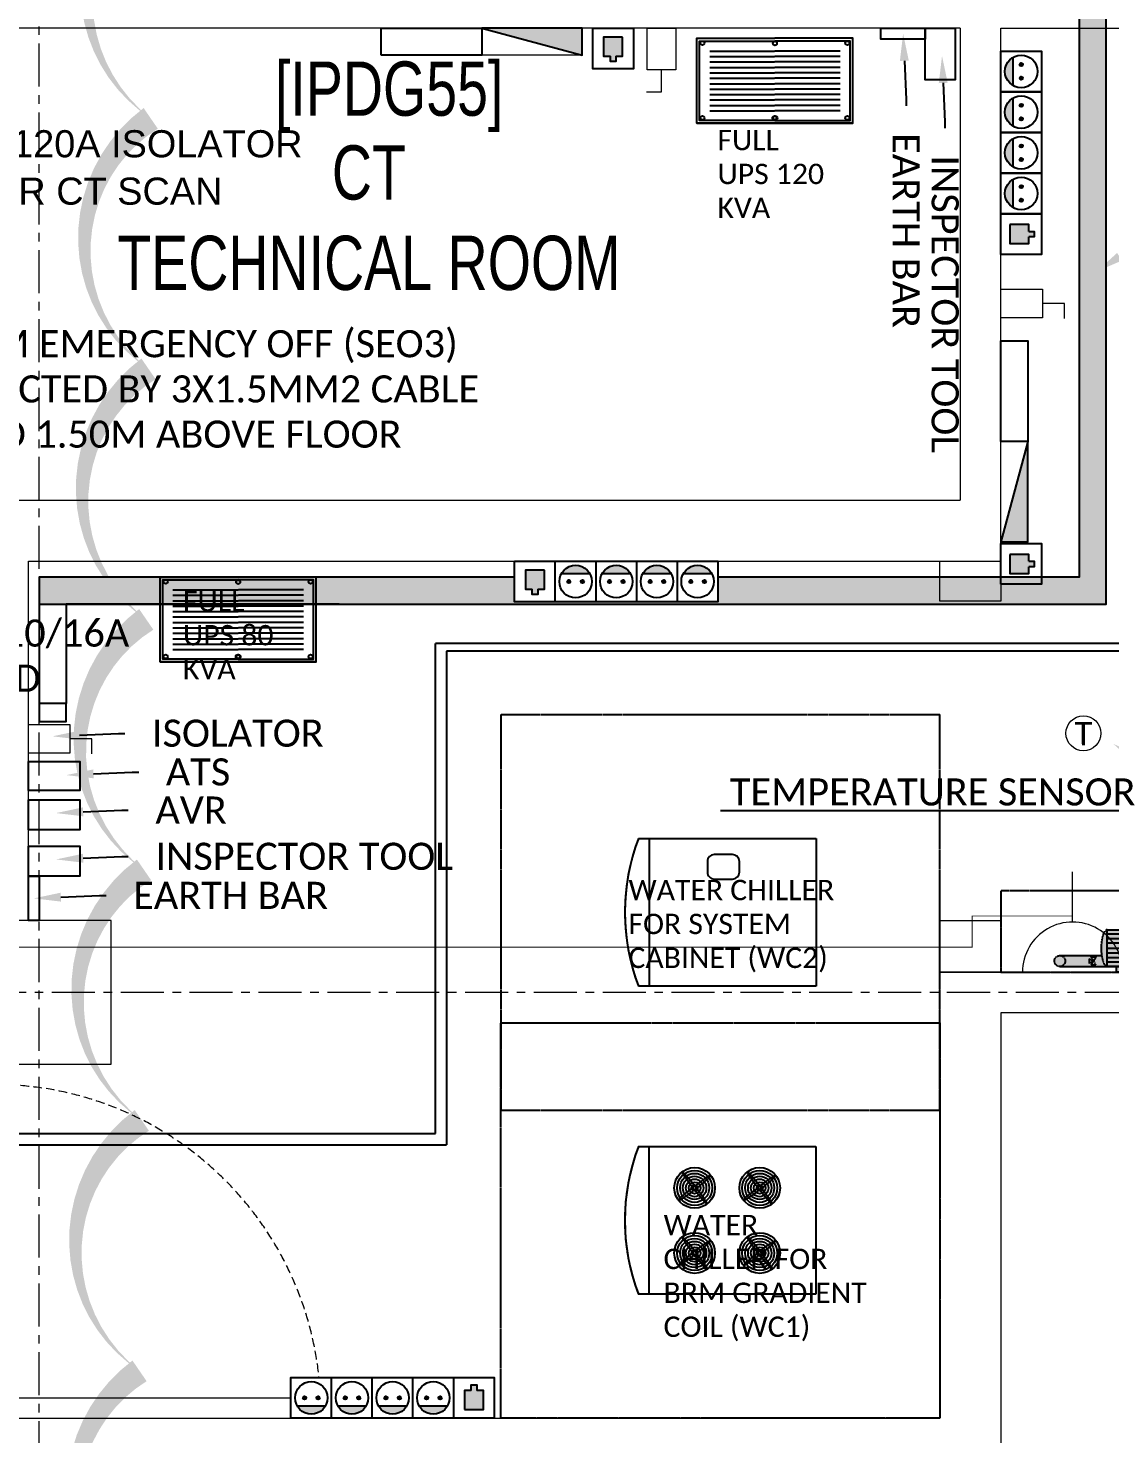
# Model space of a CAD drawing. Header units: millimetres. Extents: x 26027 to 581921, y 7230 to 233891.
# Drawn here: x 458610 to 462601, y 140717 to 145901 of the extents above; entities that cross this region are included whole.
import ezdxf
from ezdxf import colors
from ezdxf.entities.mleader import LeaderData, LeaderLine
from ezdxf.math import Vec2, Vec3

# ---------------------------------------------------------------- set-up
doc = ezdxf.new("R2010")
doc.units = ezdxf.units.MM
doc.header["$LTSCALE"] = 5
doc.set_wipeout_variables(frame=1)
for name, pattern in [('CACHE', [0.375, 0.25, -0.125]), ('CENTER', [50.8, 31.75, -6.35, 6.35, -6.35]), ('FANTOME', [2.5, 1.25, -0.25, 0.25, -0.25, 0.25, -0.25]), ('HIDDEN', [9.525, 6.35, -3.175])]:
    doc.linetypes.add(name, pattern=pattern)
for name, color, linetype, lineweight in [('72_EGR_BASE_TEXT', 7, 'Continuous', 5), ('Aluminum', 7, 'Continuous', 5), ('Structure', 20, 'Continuous', 5), ('Walls', 32, 'Continuous', 5)]:
    doc.layers.add(name, color=color, linetype=linetype, lineweight=lineweight)
for name, color, linetype in [('axes', 9, 'Continuous'), ('GE-CLEARANCE', 83, 'FANTOME'), ('GE-ELEC_EQUIPMENT', 232, 'Continuous'), ('GE-EQUIPMENT', 140, 'Continuous'), ('GE-EQUIPMENT_INSERTION', 140, 'Continuous'), ('GE-EQUIPMENT_LIGHT', 141, 'Continuous'), ('GE-EQUIPMENT_OUTLINE', 131, 'CACHE'), ('GE-SPECIFICATIONS', 7, 'Continuous'), ('GE-STRUCTURAL_ELEMENTS_CEILING', 204, 'CACHE')]:
    doc.layers.add(name, color=color, linetype=linetype)
for name, color, linetype, lineweight, true_color in [('E-POWR', 7, 'Continuous', 9, 0x4e7e3e), ('E-POWR-IDEN _1-100_', 7, 'Continuous', 9, 0x4e7e3e), ('EXF', 7, 'Continuous', 0, 0x4e7e3e), ('REV 01', 7, 'Continuous', 0, 0xe41b4d)]:
    doc.layers.add(name, color=color, linetype=linetype, lineweight=lineweight, true_color=true_color)
doc.styles.add('Arial', font='arial.ttf', dxfattribs={"height": 245.883234})
doc.styles.add('GE-TEXT', font='calibri.ttf')
doc.styles.get("Standard").update_dxf_attribs({"font": 'calibri.ttf'})
doc.styles.add('X3G_ENTITY_2587EA', font='swisscl.ttf', dxfattribs={"height": 200})
pattern_1 = [(0, (368880, 104830), (63.5, 63.5), [31.75, -95.25]), (90, (368895.875, 104814.125), (-63.5, 63.5), [31.75, -95.25])]

# ---------------------------------------------------------------- blocks, each defined once
blk = doc.blocks.new('GE-EUR00714')
at = {"layer": 'GE-CLEARANCE'}
for p, q in [((1458, 0), (0, 0)), ((0, -1619), (0, 0)), ((1458, -1619), (1458, 0)), ((1458, -1619), (0, -1619))]:
    blk.add_line(p, q, dxfattribs=at)
at = {"layer": 'GE-EQUIPMENT'}
for p, q in [((457, -457), (1001, -457)), ((457, -1112), (457, -457)), ((1001, -457), (1001, -1111.8)), ((457, -1072.9), (1000.6, -1072.9))]:
    blk.add_line(p, q, dxfattribs=at)
blk.add_lwpolyline([(580.8, -739.6), (541.7, -739.6, 0.414214), (516.3, -765), (516.3, -832.4, 0.414214), (541.7, -857.8), (580.8, -857.8, 0.414214), (606.2, -832.4), (606.2, -765, 0.414214)], format="xyb", close=True, dxfattribs=at)
blk.add_arc((728.8, -398.7), 763.3, 249.1425, 290.8896, dxfattribs=at)
at = {"layer": 'GE-EQUIPMENT_OUTLINE'}
for p, q in [((457, -457), (1001, -457)), ((457, -1112), (457, -457)), ((1001, -457), (1001, -1111.8))]:
    blk.add_line(p, q, dxfattribs=at)
blk.add_arc((728.8, -398.7), 763.3, 249.1425, 290.8896, dxfattribs=at)
blk = doc.blocks.new('GE-EUR00713')
at = {"layer": 'GE-CLEARANCE'}
for p, q in [((0, 0), (1458.2, 0)), ((0, -1619.5), (0, 0)), ((1458.2, 0), (1458.2, -1619.5)), ((1458.2, -1619.5), (0, -1619.5))]:
    blk.add_line(p, q, dxfattribs=at)
at = {"layer": 'GE-EQUIPMENT', "color": 140, "linetype": 'Continuous'}
for p, q in [((457, -457.3), (1001, -457.3)), ((457, -1112.3), (457, -457.3)), ((1001, -457.3), (1001, -1112.3)), ((457, -1073.2), (1001.2, -1073.2))]:
    blk.add_line(p, q, dxfattribs=at)
blk.add_arc((729.1, -397.1), 765.2, 249.1679, 290.8321, dxfattribs=at)
at = {"layer": 'GE-EQUIPMENT_LIGHT', "color": 141}
for centre, radius in [((609.1, -664.6), 75), ((609.1, -664.6), 64.4), ((609.1, -664.6), 53.7), ((609.1, -664.6), 43), ((849.2, -664.6), 75), ((849.2, -664.6), 64.4), ((849.2, -664.6), 53.7), ((849.2, -664.6), 43), ((609.1, -664.6), 32.3), ((609.1, -664.6), 21.7), ((609.1, -664.6), 11), ((849.2, -664.6), 32.3), ((849.2, -664.6), 21.7), ((849.2, -664.6), 11), ((609.1, -904.7), 75), ((609.1, -904.7), 64.4), ((609.1, -904.7), 53.7), ((609.1, -904.7), 43), ((609.1, -904.7), 32.3), ((849.2, -904.7), 75), ((849.2, -904.7), 64.4), ((849.2, -904.7), 53.7), ((849.2, -904.7), 43), ((849.2, -904.7), 32.3), ((609.1, -904.7), 21.7), ((609.1, -904.7), 11), ((849.2, -904.7), 21.7), ((849.2, -904.7), 11)]:
    blk.add_circle(centre, radius, dxfattribs=at)
for centre, major_axis, ratio in [((609, -664.5), (59.3, 45.9), 0.064981), ((609, -664.5), (-46, 59.5), 0.0648), ((849.1, -664.5), (59.3, 45.9), 0.064981), ((849.1, -664.5), (-46, 59.5), 0.0648), ((609, -904.6), (59.3, 45.9), 0.064981), ((609, -904.6), (-46, 59.5), 0.0648), ((849.1, -904.6), (59.3, 45.9), 0.064981), ((849.1, -904.6), (-46, 59.5), 0.0648)]:
    blk.add_ellipse(centre, major_axis=major_axis, ratio=ratio, dxfattribs=at)
at = {"layer": 'GE-EQUIPMENT_OUTLINE'}
for p, q in [((457, -457.3), (1001, -457.3)), ((457, -1112.3), (457, -457.3)), ((1001, -457.3), (1001, -1112.3))]:
    blk.add_line(p, q, dxfattribs=at)
blk.add_arc((729.1, -397.1), 765.2, 249.1679, 290.8321, dxfattribs=at)
blk = doc.blocks.new('WATER_BACKUP')
at = {"layer": 'GE-STRUCTURAL_ELEMENTS_CEILING', "transparency": 33554687}
h = blk.add_hatch(color=255, dxfattribs=at)
h.dxf.hatch_style = 1
h.paths.add_polyline_path([(150, -730), (120, -730), (120, -700), (0, -700), (0, -900), (120, -900), (120, -870), (150, -870)])
edge = h.paths.add_edge_path()
edge.add_ellipse((88.3, -391.7), major_axis=(67.5, 0), ratio=0.321932, start_angle=0, end_angle=114.0584)
edge.add_line((60.7, -371.8), (60.7, -217.4))
edge.add_arc((40.7, -217.4), 20, 0, 180)
edge.add_line((20.7, -217.4), (20.7, -426.8))
edge.add_line((20.7, -426.8), (0, -426.8))
edge.add_line((0, -426.8), (0, -514.3))
edge.add_line((0, -514.3), (20.7, -514.3))
edge.add_line((20.7, -514.3), (20.7, -632.7))
edge.add_arc((40.7, -632.7), 20, 180, 360)
edge.add_line((60.7, -632.7), (60.7, -572.6))
edge.add_ellipse((88.3, -552.8), major_axis=(67.5, 0), ratio=0.321932, start_angle=245.9416, end_angle=360)
edge.add_line((155.8, -552.8), (155.8, -391.7))
at = {"layer": 'GE-STRUCTURAL_ELEMENTS_CEILING', "color": 232}
for p, q in [((20.7, -217.4), (20.7, -632.7)), ((60.7, -217.4), (60.7, -371.8)), ((25.7, -350.7), (25.7, -333.4)), ((25.7, -333.4), (40.7, -342.1)), ((40.7, -342.1), (25.7, -350.7)), ((32.1, -327.1), (49.4, -327.1)), ((40.7, -342.1), (32.1, -327.1)), ((49.4, -327.1), (40.7, -342.1)), ((40.7, -342.1), (55.7, -333.4)), ((55.7, -350.7), (40.7, -342.1)), ((55.7, -333.4), (55.7, -350.7)), ((37.6, -391.7), (37.6, -552.8)), ((53.7, -391.7), (53.7, -552.8)), ((71, -391.7), (71, -552.8)), ((88.3, -391.7), (88.3, -552.8)), ((107.4, -391.7), (107.4, -552.8)), ((123.4, -391.7), (123.4, -552.8)), ((140.7, -391.7), (140.7, -552.8)), ((60.7, -572.6), (60.7, -632.7)), ((120, -700), (0, -700)), ((0, -700), (0, -900)), ((120, -700), (120, -730)), ((120, -730), (150, -730)), ((120, -870), (120, -730)), ((150, -870), (150, -730)), ((120, -900), (120, -870)), ((120, -870), (150, -870)), ((120, -900), (0, -900))]:
    blk.add_line(p, q, dxfattribs=at)
at = {"layer": 'GE-STRUCTURAL_ELEMENTS_CEILING', "color": 83, "linetype": 'FANTOME'}
blk.add_lwpolyline([(300, -1000), (300, 0), (0, 0), (0, -1000)], close=True, dxfattribs=at)
at = {"layer": 'GE-STRUCTURAL_ELEMENTS_CEILING', "color": 232}
for points in [[(20.7, -391.7), (155.8, -391.7), (155.8, -552.8), (20.7, -552.8)], [(20.7, -514.3), (0, -514.3), (0, -426.8), (20.7, -426.8)]]:
    blk.add_lwpolyline(points, close=True, dxfattribs=at)
for centre in [(40.7, -217.4), (40.7, -632.7)]:
    blk.add_circle(centre, 20, dxfattribs=at)
blk.add_ellipse((88.3, -391.7), major_axis=(67.5, 0), ratio=0.321932, start_param=0, end_param=3.141593, dxfattribs=at)
at = {"layer": 'GE-STRUCTURAL_ELEMENTS_CEILING', "color": 232, "extrusion": (0, 0, -1)}
blk.add_ellipse((88.3, -552.8), major_axis=(67.5, 0), ratio=0.321932, start_param=0, end_param=3.141593, dxfattribs=at)
blk = doc.blocks.new('NORMAL SOCKET')
at = {"layer": 'E-POWR'}
for p, q in [((0, 307.7), (0, 615.4)), ((-307.7, 0), (307.7, 0))]:
    blk.add_line(p, q, dxfattribs=at)
blk.add_ellipse((0, 0), major_axis=(32.8, 305.9), ratio=1, start_param=4.81904, end_param=7.960633, dxfattribs=at)
blk = doc.blocks.new('GI-041_dwg__U120-3902841-GI-041')
at = {"layer": 'E-POWR', "flags": 128}
blk.add_lwpolyline([(-0.1145, 0), (0.1145, 0), (0.1145, 0.1572), (-0.1145, 0.1572)], close=True, dxfattribs=at)
blk.add_lwpolyline([(0.2354, 0.1613), (0.2354, 0.0786), (0.1145, 0.0786)], dxfattribs=at)
blk = doc.blocks.new('GE-RJ45_1_50')
blk.add_wipeout([(0, 150), (150, 150), (150, 0), (0, 0)]).dxf.layer = 'GE-ELEC_EQUIPMENT'
at = {"layer": 'GE-ELEC_EQUIPMENT'}
h = blk.add_hatch(color=256, dxfattribs=at)
h.dxf.hatch_style = 1
h.paths.add_polyline_path([(110, 102.7), (85, 102.7), (85, 122.7), (65, 122.7), (65, 102.7), (40, 102.7), (40, 32.7), (110, 32.7)])
for points in [[(150, 0), (0, 0), (0, 150), (150, 150), (150, 0)], [(65, 102.7), (65, 122.7), (85, 122.7), (85, 102.7)], [(40, 32.7), (110, 32.7), (110, 102.7), (85, 102.7)], [(65, 102.7), (40, 102.7), (40, 32.7)]]:
    blk.add_lwpolyline(points, dxfattribs=at)
blk = doc.blocks.new('MDP')
h = blk.add_hatch()
h.set_pattern_fill('ANGLE', color=256)
h.set_pattern_definition([(0, (13899.044, -18632.3235), (0, 6.985), [5.08, -1.905]), (90, (13899.044, -18632.3235), (-6.985, 4e-16), [5.08, -1.905])])
h.paths.add_polyline_path([(-899, 484), (899, 0), (899, 484)])
at = {"color": 85}
blk.add_lwpolyline([(-899, 484), (899, 0), (899, 484)], close=True, dxfattribs=at)
at = {"layer": 'E-POWR', "ltscale": 10}
for p, q in [((-899, 0), (-899, 484)), ((899, 0), (-899, 0))]:
    blk.add_line(p, q, dxfattribs=at)
blk = doc.blocks.new('UPS')
at = {"layer": 'GE-EQUIPMENT_LIGHT', "linetype": 'CACHE'}
for p, q in [((-240.6, -28.7), (0, -28.7)), ((-240.6, -48.7), (0, -48.7)), ((240.6, -28.7), (0, -28.7)), ((240.6, -48.7), (0, -48.7)), ((-240.6, -68.7), (0, -68.7)), ((-240.6, -88.7), (0, -88.7)), ((240.6, -68.7), (0, -68.7)), ((240.6, -88.7), (0, -88.7)), ((-240.6, -108.7), (0, -108.7)), ((-240.6, -128.7), (0, -128.7)), ((-240.6, -148.7), (0, -148.7)), ((240.6, -108.7), (0, -108.7)), ((240.6, -128.7), (0, -128.7)), ((240.6, -148.7), (0, -148.7)), ((-240.6, -168.7), (0, -168.7)), ((-240.6, -188.7), (0, -188.7)), ((240.6, -168.7), (0, -168.7)), ((240.6, -188.7), (0, -188.7)), ((-240.6, -208.7), (0, -208.7)), ((-240.6, -228.7), (0, -228.7)), ((-240.6, -248.7), (0, -248.7)), ((240.6, -208.7), (0, -208.7)), ((240.6, -228.7), (0, -228.7)), ((240.6, -248.7), (0, -248.7))]:
    blk.add_line(p, q, dxfattribs=at)
at = {"layer": 'GE-EQUIPMENT_LIGHT'}
for points in [[(287.8, -294.2), (-287.8, -294.2), (-287.8, 18.6), (0, 18.6)], [(-287.8, -294.2), (287.8, -294.2), (287.8, 18.6), (0, 18.6)], [(0, -284.2), (-277.8, -284.2), (-277.8, 8.6), (0, 8.6)], [(0, -284.2), (277.8, -284.2), (277.8, 8.6), (0, 8.6)]]:
    blk.add_lwpolyline(points, dxfattribs=at)
for centre in [(-267.3, 1.1), (0, 0), (0, 0), (267.3, 1.1), (-267.3, -274.8), (-1.5, -274.8), (1.5, -274.8), (267.3, -274.8)]:
    blk.add_circle(centre, 7.5, dxfattribs=at)
blk = doc.blocks.new('GE-PLUG_RESCUE_CURRENT_1_50')
blk.add_wipeout([(0, 150), (150, 150), (150, 0), (0, 0)]).dxf.layer = 'GE-ELEC_EQUIPMENT'
at = {"layer": 'GE-ELEC_EQUIPMENT'}
h = blk.add_hatch(color=256, dxfattribs=at)
h.dxf.hatch_style = 1
h.paths.add_polyline_path([(56, 75, 1), (44, 75, 1)])
h.paths.add_polyline_path([(106, 75, 1), (94, 75, 1)])
h = blk.add_hatch(color=256, dxfattribs=at)
h.dxf.hatch_style = 1
h.paths.add_polyline_path([(127, 45), (23, 45, 0.57735)])
blk.add_line((127, 45), (23, 45), dxfattribs=at)
blk.add_lwpolyline([(150, 0), (0, 0), (0, 150), (150, 150), (150, 0)], dxfattribs=at)
for centre, radius in [((75, 75), 60), ((50, 75), 6), ((100, 75), 6)]:
    blk.add_circle(centre, radius, dxfattribs=at)
blk = doc.blocks.new('Temperature sensor')
at = {"layer": 'EXF', "color": 41, "true_color": 0xf4ee51}
blk.add_circle((0, 0), 64.4, dxfattribs=at)
at = {"color": 85, "style": 'GE-TEXT'}
blk.add_text('T', height=86.3, rotation=0.0384, dxfattribs=at).set_placement((-32.7, -44.3))

msp = doc.modelspace()

# ---------------------------------------------------------------- hatches: boundary and pattern name
h = msp.add_hatch()
h.set_pattern_fill('CROSS', color=85, scale=10)
h.set_pattern_definition(pattern_1)
h.paths.add_polyline_path([(471903.7, 169915.6), (471903.7, 153006.1), (462587.4, 153006.1), (462487.4, 152906.1), (457585.6, 152906.1), (457585.6, 145694.3), (457685.6, 145694.3), (457685.6, 152806.1), (462487.4, 152806.1), (462487.4, 145900.9), (462587.4, 145901.1), (462587.4, 152806.1), (464555.9, 152806.1), (469284.4, 152806.1), (471903.7, 152806.1), (471903.7, 142653.2), (478231.4, 142645.9), (478231.4, 142845.2), (472503.7, 142845.2), (472503.7, 157840), (472504, 159009.2), (479768.6, 159009.2), (479768.6, 159109.2), (472503.7, 159109.2), (472503.7, 169315.6), (478921.1, 169315.6), (484286.4, 169315.6), (484286.4, 166351.2), (484486.4, 166351.2), (484486.4, 169515.6), (479083.8, 169515.6), (479083.8, 190946.9), (479083.8, 191341.6), (478883.8, 191341.6), (478883.8, 195124.3), (477262.4, 195124.3), (477262.4, 205421.2), (474368, 205421.2), (469356.9, 205421.2), (469256.9, 205421.2), (469256.9, 204391.3), (469856.9, 204391.3), (469856.9, 204821.2), (471179.3, 204821.2), (471179.3, 204391.3), (471779.3, 204391.3), (471779.3, 204821.2), (476662.4, 204821.2), (476662.4, 194457.6), (478283.8, 194457.6), (478283.8, 169915.6)])
h = msp.add_hatch()
h.set_pattern_fill('CROSS', color=85, scale=10, style=0)
h.set_pattern_definition(pattern_1)
h.paths.add_polyline_path([(457685.6, 145694.3), (457585.6, 145694.3), (457585.6, 144664.2), (457685.6, 144696.5)])
h.paths.add_polyline_path([(457685.6, 144696.5), (457585.6, 144664.2), (457585.6, 142585.4), (456585.8, 142585.4), (456585.8, 142512), (457685.6, 142512)])
h.paths.add_polyline_path([(457171.8, 143204.7), (459013.9, 143204.7), (459013.9, 143782.4), (457171.8, 143782.4)], flags=9)

# ---------------------------------------------------------------- linework, layer by layer
at = {"color": 85}
for points, elevation in [([(459912.8, 145801.3), (459912.8, 145901), (460283.3, 145901), (460283.3, 145801.3)], 2.9), ([(462198.5, 144747.8), (462298.1, 144747.8), (462298.1, 144377.3), (462198.5, 144377.3)], 2.4), ([(458750.8, 143410.7), (458650.8, 143410.7), (458650.8, 143344.3), (458750.8, 143344.3)], 2.4)]:
    msp.add_lwpolyline(points, close=True, dxfattribs=dict(at, elevation=elevation))
at = {"color": 1}
for points, elevation in [([(461919.7, 145900.9), (461919.7, 145860.9), (461756, 145860.9), (461756, 145900.9)], 2.9), ([(462030.3, 145900.9), (462030.3, 145710.6), (461919.7, 145710.6), (461919.7, 145900.9)], 2.9), ([(458610.8, 143197), (458801.1, 143197), (458801.1, 143090.2), (458610.8, 143090.2)], 2.4), ([(458610.8, 143055.5), (458801.1, 143055.5), (458801.1, 142944.9), (458610.8, 142944.9)], 2.4), ([(458610.8, 142884.5), (458801.1, 142884.5), (458801.1, 142773.9), (458610.8, 142773.9)], 2.4), ([(458610.8, 142773.9), (458650.8, 142773.9), (458650.8, 142610.3), (458610.8, 142610.3)], 2.4)]:
    msp.add_lwpolyline(points, close=True, dxfattribs=dict(at, elevation=elevation))
at = {"color": 85, "elevation": 2.4}
for points in [[(459757.9, 143877.1), (458650.8, 143877.1), (458650.8, 143410.7)], [(459757.9, 143777.1), (458750.8, 143777.1), (458750.8, 143410.7)]]:
    msp.add_lwpolyline(points, dxfattribs=at)
at = {"layer": 'Aluminum'}
msp.add_line((458523.9, 140849.9, 2.4), (459688.5, 140849.9, 2.4), dxfattribs=at)
at = {"layer": 'Aluminum', "linetype": 'HIDDEN'}
msp.add_arc((458484.9, 140801, 2.4), 1204.6, 2.3308, 88.1461, dxfattribs=at)
at = {"layer": 'axes', "linetype": 'CENTER', "lineweight": 0}
for p, q in [((458650.8, 120285.6, 2.4), (458650.8, 160790.3, 2.4)), ((581030.5, 142345.3, 2.4), (449113.3, 142345.3, 2.4))]:
    msp.add_line(p, q, dxfattribs=at)
at = {"layer": 'E-POWR', "const_width": 3}
msp.add_lwpolyline([(452677.3, 150019.3), (455195.6, 150019.3), (456252.2, 150019.3), (456251.8, 147761), (456252.2, 142512), (462092.6, 142512), (462092.6, 142626.8), (462463.7, 142627)], dxfattribs=at)
at = {"layer": 'E-POWR'}
msp.add_solid([(462645.4, 145044.3), (462552.3, 145004.3), (462627.4, 145072.3)], dxfattribs=at)
at = {"layer": 'GE-STRUCTURAL_ELEMENTS_CEILING', "color": 232, "linetype": 'CACHE'}
msp.add_lwpolyline([(455984.7, 141825.2), (460112.4, 141825.2), (460112.4, 143633), (462854.5, 143633)], dxfattribs=at)
at = {"layer": 'GE-STRUCTURAL_ELEMENTS_CEILING', "color": 232, "linetype": 'CACHE', "elevation": 2.4}
msp.add_lwpolyline([(462886.9, 143633), (462886.9, 143603.2), (460153.1, 143603.2), (460153.1, 141782.1), (455984.7, 141782.1)], dxfattribs=at)
at = {"layer": 'Structure', "elevation": 2.4}
msp.add_lwpolyline([(458385.8, 142080.3), (458915.8, 142080.3), (458915.8, 142610.3), (458385.8, 142610.3)], close=True, dxfattribs=at)
at = {"layer": 'Walls'}
msp.add_line((462048.5, 145900.9, 2.4), (457885.4, 145901, 2.4), dxfattribs=at)
at = {"layer": 'Walls', "elevation": 2.4}
for points in [[(458610.8, 142610.3), (458610.8, 143935.3), (462198.5, 143935.3), (462198.5, 145900.9)], [(462048.5, 145900.9), (462048.5, 144160.3)], [(462198.5, 145900.9), (465585.8, 145900.9), (465585.8, 142610.3)], [(458385.8, 142610.3), (458385.8, 144160.3), (462048.5, 144160.3)], [(458385.8, 140457.8), (458385.8, 140774.9), (461973.5, 140775.3), (461973.5, 142420.3), (465585.8, 142420.3)], [(465585.8, 142270.3), (462198.5, 142270.3), (462198.5, 140450.3)]]:
    msp.add_lwpolyline(points, dxfattribs=at)
for points in [[(462198.5, 143788.1), (461973.5, 143788.1), (461973.5, 143935.3), (462198.5, 143935.3)], [(462198.5, 142420.3), (461973.5, 142420.3), (461973.5, 142610.3), (462198.5, 142610.3)]]:
    msp.add_lwpolyline(points, close=True, dxfattribs=at)

# ---------------------------------------------------------------- block references
at = {"color": 85, "xscale": 0.205956854361439, "yscale": 0.205956854361439, "zscale": 0.205956854361439}
msp.add_blockref('MDP', (460468.5, 145801.3, 2.9), dxfattribs=at)
at = {"color": 85, "xscale": -669.5973115537427, "yscale": 669.5973115537427, "zscale": 669.5973115537427}
for p, rotation in [((460999.4, 145824.3, 2.9), 90), ((462275.2, 144938.7, 2.4), 180)]:
    msp.add_blockref('GI-041_dwg__U120-3902841-GI-041', p, dxfattribs=dict(at, rotation=rotation))
at = {"color": 85}
for name, p in [('UPS', (461364.9, 145845.1, 2.9)), ('UPS', (459384.7, 143858.5)), ('Temperature sensor', (462503.1, 143301))]:
    msp.add_blockref(name, p, dxfattribs=at)
at = {"color": 1, "xscale": -669.5973115537427, "yscale": 669.5973115537427, "zscale": 669.5973115537427, "rotation": 180}
msp.add_blockref('GI-041_dwg__U120-3902841-GI-041', (458687.5, 143333.1, 2.4), dxfattribs=at)
at = {"layer": 'E-POWR', "color": 85, "xscale": 0.6, "yscale": 0.6, "zscale": 0.6}
msp.add_blockref('NORMAL SOCKET', (462463.1, 142420.3, 2.4), dxfattribs=at)
at = {"layer": 'GE-EQUIPMENT_INSERTION'}
for name, p, rotation in [('GE-EUR00714', (461973.5, 143369.7, 2.4), 270), ('WATER_BACKUP', (462198.5, 142420.3, 2.4), 89.99999999999999), ('GE-EUR00713', (461973.5, 142233.5, 2.4), 270)]:
    msp.add_blockref(name, p, dxfattribs=dict(at, rotation=rotation))

# ---------------------------------------------------------------- texts
at = {"layer": '72_EGR_BASE_TEXT', "char_height": 200, "attachment_point": 2, "style": 'X3G_ENTITY_2587EA'}
for s, insert in [('[IPDG55]', (459941.9, 145778.2, 2.4)), ('CT^JTECHNICAL ROOM', (459867, 145469.1, 2.4))]:
    msp.add_mtext(s, dxfattribs=dict(at, insert=insert))
at = {"layer": 'E-POWR-IDEN _1-100_', "insert": (458380, 145524.9, 4.7), "char_height": 100, "width": 1493.13, "attachment_point": 1, "rotation": 360, "line_spacing_factor": 1.047943, "style": 'Arial'}
msp.add_mtext('4X120A ISOLATOR\\PFOR CT SCAN', dxfattribs=at)
at = {"layer": 'GE-SPECIFICATIONS', "char_height": 75, "attachment_point": 1}
for s, width, insert in [('FULL UPS 120 KVA', 439.885, (461152.9, 145526.1)), ('FULL UPS 80 KVA', 439.885, (459180.9, 143825.2, -2.4)), ('WATER CHILLER FOR SYSTEM CABINET (WC2)', 778.91, (460824.7, 142760.4)), ('WATER CHILLER FOR BRM GRADIENT COIL (WC1)', 754.111, (460954.2, 141525.1))]:
    msp.add_mtext_dynamic_manual_height_columns(s, width=width, gutter_width=500, heights=[0], dxfattribs=dict(at, insert=insert))

# ---------------------------------------------------------------- leaders
at = {"layer": 'E-POWR'}
ml = msp.add_multileader_mtext('Standard', dxfattribs=at)
ml.set_content('{\\C232;EARTH BAR}', color=256)
ml.set_leader_properties()
ml.build(insert=Vec2(0, 0))
ml.multileader.update_dxf_attribs({"text_right_attachment_type": 6, "dogleg_length": 200, "arrow_head_size": 100})
ctx = ml.context
ctx.base_point, ctx.char_height, ctx.arrow_head_size, ctx.landing_gap_size, ctx.plane_origin, ctx.plane_x_axis, ctx.plane_y_axis = Vec3(461848.8, 145614.2, 2.9), 100, 100, 100, Vec3(461033.7, 140101.7, 2.9), Vec3(0, -1), Vec3(1, 0)
ctx.right_attachment = 6
notes = []
notes.append((ctx, [(0, (1, 1, 0), (461848.8, 145638.1, 2.9), (0, -1), 23.8, [(0, [(461837.9, 145880.9, 2.9)], 0, [])])]))
ctx.mtext.insert, ctx.mtext.text_direction, ctx.mtext.rotation, ctx.mtext.width, ctx.mtext.defined_height, ctx.mtext.flow_direction = Vec3(461899, 145514.2, 2.9), Vec3(0, -1), 4.712389, 4695.582, 338, 5
ml = msp.add_multileader_mtext('Standard', dxfattribs=at)
ml.set_content('{\\C232;INSPECTOR TOOL}', color=256)
ml.set_leader_properties()
ml.build(insert=Vec2(0, 0))
ml.multileader.update_dxf_attribs({"text_right_attachment_type": 6, "dogleg_length": 200, "arrow_head_size": 100})
ctx = ml.context
ctx.base_point, ctx.char_height, ctx.arrow_head_size, ctx.landing_gap_size, ctx.plane_origin, ctx.plane_x_axis, ctx.plane_y_axis = Vec3(461992.3, 145532.2, 2.9), 100, 100, 100, Vec3(461177.3, 140019.7, 2.9), Vec3(0, -1), Vec3(1, 0)
ctx.right_attachment = 6
notes.append((ctx, [(0, (1, 1, 0), (461992.3, 145556.1, 2.9), (0, -1), 23.8, [(0, [(461981.4, 145798.9, 2.9)], 0, [])])]))
ctx.mtext.insert, ctx.mtext.text_direction, ctx.mtext.rotation, ctx.mtext.width, ctx.mtext.defined_height, ctx.mtext.flow_direction = Vec3(462043.1, 145432.2, 2.9), Vec3(0, -1), 4.712389, 4695.582, 338, 5
ml = msp.add_multileader_mtext('Standard', dxfattribs=at)
ml.set_content('SYSTEM EMERGENCY OFF (SEO3) CONNECTED BY 3X1.5MM2 CABLE PLACED 1.50M ABOVE FLOOR', color=256)
ml.set_leader_properties()
ml.build(insert=Vec2(0, 0))
ml.multileader.update_dxf_attribs({"text_right_attachment_type": 6, "dogleg_length": 200, "arrow_head_size": 100})
ctx = ml.context
ctx.base_point, ctx.char_height, ctx.arrow_head_size, ctx.landing_gap_size, ctx.plane_origin = Vec3(458010, 144736.7), 100, 100, 100, Vec3(462437.1, 143391.7)
ctx.right_attachment = 6
notes.append((ctx, [(0, (1, 1, 0), (457810, 144736.7), (1, 0), 200, [(0, [(456706.3, 144380)], 0, [])])]))
ctx.mtext.insert, ctx.mtext.width, ctx.mtext.defined_height, ctx.mtext.flow_direction = Vec3(458110, 144787.5), 2204.136, 405.7, 5
ml = msp.add_multileader_mtext('Standard', dxfattribs=at)
ml.set_content('ELECTRICAL OUTLET 10/16A\\PCONTROL CONNECTED \\PBY 3X4MM2 CABLE', color=256)
ml.set_leader_properties()
ml.build(insert=Vec2(0, 0))
ml.multileader.update_dxf_attribs({"text_right_attachment_type": 6, "dogleg_length": 200, "arrow_head_size": 100})
ctx = ml.context
ctx.base_point, ctx.char_height, ctx.arrow_head_size, ctx.landing_gap_size, ctx.plane_origin = Vec3(457110, 143669.7), 100, 100, 100, Vec3(462529.2, 143315.9)
ctx.right_attachment = 6
notes.append((ctx, [(0, (1, 1, 0), (456910, 143669.7), (1, 0), 200, [(0, [(456750, 144120)], 0, [])])]))
ctx.mtext.insert, ctx.mtext.width, ctx.mtext.defined_height, ctx.mtext.flow_direction = Vec3(457210, 143720.5), 4695.582, 338, 5
ml = msp.add_multileader_mtext('Standard', dxfattribs=at)
ml.set_content('{\\C232;ISOLATOR}', color=256)
ml.set_leader_properties()
ml.build(insert=Vec2(0, 0))
ml.multileader.update_dxf_attribs({"text_right_attachment_type": 6, "dogleg_length": 200, "arrow_head_size": 100})
ctx = ml.context
ctx.base_point, ctx.char_height, ctx.arrow_head_size, ctx.landing_gap_size, ctx.plane_origin = Vec3(458966.6, 143300.6, 2.4), 100, 100, 100, Vec3(464479.2, 142485.5, 2.4)
ctx.right_attachment = 6
notes.append((ctx, [(0, (1, 1, 0), (458942.8, 143300.6, 2.4), (1, 0), 23.8, [(0, [(458699.9, 143289.7, 2.4)], 0, [])])]))
ctx.mtext.insert, ctx.mtext.width, ctx.mtext.defined_height, ctx.mtext.flow_direction = Vec3(459066.6, 143351.3, 2.4), 4695.582, 338, 5
ml = msp.add_multileader_mtext('Standard', dxfattribs=at)
ml.set_content('EMERGENCY EXHAUST \\PFAN SWITCH', color=256)
ml.set_leader_properties()
ml.build(insert=Vec2(0, 0))
ml.multileader.update_dxf_attribs({"text_right_attachment_type": 6, "dogleg_length": 200, "arrow_head_size": 100})
ctx = ml.context
ctx.base_point, ctx.char_height, ctx.arrow_head_size, ctx.landing_gap_size, ctx.plane_origin = Vec3(462923.1, 143243.8, 0), 100, 100, 100, Vec3(470543.3, 141494.7, 0)
ctx.right_attachment, ctx.text_align_type = 6, 2
notes.append((ctx, [(1, (1, 1, 0), (464755.4, 143174.5, 0), (-1, 0), 200, [(0, [(464877.3, 142519.8, 0)], 0, [])])]))
ctx.mtext.insert, ctx.mtext.width, ctx.mtext.defined_height, ctx.mtext.alignment, ctx.mtext.flow_direction = Vec3(464455.4, 143294.5, 0), 3117.233, 629.5, 3, 5
ml = msp.add_multileader_mtext('Standard', dxfattribs=at)
ml.set_content('TEMPERATURE SENSOR', color=256)
ml.set_leader_properties()
ml.build(insert=Vec2(0, 0))
ml.multileader.update_dxf_attribs({"text_right_attachment_type": 6, "dogleg_length": 200, "arrow_head_size": 100})
ctx = ml.context
ctx.base_point, ctx.char_height, ctx.arrow_head_size, ctx.landing_gap_size, ctx.plane_origin = Vec3(461089.8, 143083.9), 100, 100, 100, Vec3(468382, 142236.1)
ctx.right_attachment, ctx.text_align_type = 6, 2
notes.append((ctx, [(1, (1, 1, 0), (462995.3, 143014.6), (-1, 0), 200, [(0, [(462614.2, 143261.3)], 0, [])])]))
ctx.mtext.insert, ctx.mtext.width, ctx.mtext.defined_height, ctx.mtext.alignment, ctx.mtext.flow_direction = Vec3(462695.3, 143134.6), 2204.136, 405.7, 3, 5
ml = msp.add_multileader_mtext('Standard', dxfattribs=at)
ml.set_content('{\\C232;ATS}', color=256)
ml.set_leader_properties()
ml.build(insert=Vec2(0, 0))
ml.multileader.update_dxf_attribs({"text_right_attachment_type": 6, "dogleg_length": 200, "arrow_head_size": 100})
ctx = ml.context
ctx.base_point, ctx.char_height, ctx.arrow_head_size, ctx.landing_gap_size, ctx.plane_origin = Vec3(459017.9, 143157.7), 100, 100, 100, Vec3(464530.5, 142342.6)
ctx.right_attachment = 6
notes.append((ctx, [(0, (1, 1, 0), (458994.1, 143157.7), (1, 0), 23.8, [(0, [(458751.2, 143146.7)], 0, [])])]))
ctx.mtext.insert, ctx.mtext.width, ctx.mtext.defined_height, ctx.mtext.flow_direction = Vec3(459117.9, 143208.4), 4695.582, 338, 5
ml = msp.add_multileader_mtext('Standard', dxfattribs=at)
ml.set_content('{\\C232;AVR}', color=256)
ml.set_leader_properties()
ml.build(insert=Vec2(0, 0))
ml.multileader.update_dxf_attribs({"text_right_attachment_type": 6, "dogleg_length": 200, "arrow_head_size": 100})
ctx = ml.context
ctx.base_point, ctx.char_height, ctx.arrow_head_size, ctx.landing_gap_size, ctx.plane_origin = Vec3(458979.5, 143017.6, 2.4), 100, 100, 100, Vec3(464492.1, 142202.5, 2.4)
ctx.right_attachment = 6
notes.append((ctx, [(0, (1, 1, 0), (458955.7, 143017.6, 2.4), (1, 0), 23.8, [(0, [(458712.8, 143006.7, 2.4)], 0, [])])]))
ctx.mtext.insert, ctx.mtext.width, ctx.mtext.defined_height, ctx.mtext.flow_direction = Vec3(459079.5, 143067.8, 2.4), 4695.582, 338, 5
ml = msp.add_multileader_mtext('Standard', dxfattribs=at)
ml.set_content('{\\C232;INSPECTOR TOOL}', color=256)
ml.set_leader_properties()
ml.build(insert=Vec2(0, 0))
ml.multileader.update_dxf_attribs({"text_right_attachment_type": 6, "dogleg_length": 200, "arrow_head_size": 100})
ctx = ml.context
ctx.base_point, ctx.char_height, ctx.arrow_head_size, ctx.landing_gap_size, ctx.plane_origin = Vec3(458979.5, 142846.6, 2.4), 100, 100, 100, Vec3(464492.1, 142031.5, 2.4)
ctx.right_attachment = 6
notes.append((ctx, [(0, (1, 1, 0), (458955.7, 142846.6, 2.4), (1, 0), 23.8, [(0, [(458712.8, 142835.7, 2.4)], 0, [])])]))
ctx.mtext.insert, ctx.mtext.width, ctx.mtext.defined_height, ctx.mtext.flow_direction = Vec3(459079.5, 142897.3, 2.4), 4695.582, 338, 5
ml = msp.add_multileader_mtext('Standard', dxfattribs=at)
ml.set_content('{\\C232;EARTH BAR}', color=256)
ml.set_leader_properties()
ml.build(insert=Vec2(0, 0))
ml.multileader.update_dxf_attribs({"text_right_attachment_type": 6, "dogleg_length": 200, "arrow_head_size": 100})
ctx = ml.context
ctx.base_point, ctx.char_height, ctx.arrow_head_size, ctx.landing_gap_size, ctx.plane_origin = Vec3(458897.5, 142703, 2.4), 100, 100, 100, Vec3(464410, 141888, 2.4)
ctx.right_attachment = 6
notes.append((ctx, [(0, (1, 1, 0), (458873.7, 142703, 2.4), (1, 0), 23.8, [(0, [(458630.8, 142692.1, 2.4)], 0, [])])]))
ctx.mtext.insert, ctx.mtext.width, ctx.mtext.defined_height, ctx.mtext.flow_direction = Vec3(458997.5, 142753.2, 2.4), 4695.582, 338, 5
ml = msp.add_multileader_mtext('Standard', dxfattribs=at)
ml.set_content('POWER CABLE TRAY\\P100x50mm WITH \\PVERTICAL PORTION OF \\PHEIGHT 2M FROM CEILING', color=256)
ml.set_leader_properties()
ml.build(insert=Vec2(0, 0))
ml.multileader.update_dxf_attribs({"text_right_attachment_type": 6, "dogleg_length": 200, "arrow_head_size": 100})
ctx = ml.context
ctx.base_point, ctx.char_height, ctx.arrow_head_size, ctx.landing_gap_size, ctx.plane_origin = Vec3(456575.4, 142007.9), 100, 100, 100, Vec3(462223.2, 141569.6)
ctx.right_attachment = 6
notes.append((ctx, [(0, (1, 1, 0), (456375.4, 142007.9), (1, 0), 200, [(0, [(456492.4, 142557.9)], 0, [])])]))
ctx.mtext.insert, ctx.mtext.width, ctx.mtext.defined_height, ctx.mtext.flow_direction = Vec3(456675.4, 142058.6), 2204.136, 405.7, 5
for ctx, leaders in notes:
    for number, flags, end, landing, length, lines in leaders:
        leader = LeaderData()
        leader.index, (leader.has_last_leader_line, leader.has_dogleg_vector, leader.attachment_direction) = number, flags
        leader.last_leader_point, leader.dogleg_vector, leader.dogleg_length = Vec3(end), Vec3(landing), length
        for number, points, colour, breaks in lines:
            line = LeaderLine()
            line.index, line.vertices, line.color, line.breaks = number, Vec3.list(points), colors.encode_raw_color(colour), breaks
            leader.lines.append(line)
        ctx.leaders.append(leader)

# ---------------------------------------------------------------- next in the draw order: block references
at = {"layer": 'GE-ELEC_EQUIPMENT'}
for p, rotation in [((460843.1, 145900.9, 2.9), 180), ((462198.5, 144000.2, 2.4), 270)]:
    msp.add_blockref('GE-RJ45_1_50', p, dxfattribs=dict(at, rotation=rotation))
for name, p in [('GE-PLUG_RESCUE_CURRENT_1_50', (459579.7, 140775.1, 2.4)), ('GE-RJ45_1_50', (460179.7, 140775.1, 2.4))]:
    msp.add_blockref(name, p, dxfattribs=at)

# ---------------------------------------------------------------- next in the draw order: hatches: boundary and pattern name
h = msp.add_hatch()
h.set_pattern_fill('CROSS', color=85, scale=10)
h.set_pattern_definition(pattern_1)
h.paths.add_polyline_path([(471903.7, 153006.1), (471903.7, 169915.6), (478283.8, 169915.6), (478283.8, 194457.6), (476662.4, 194457.6), (476662.4, 204821.2), (471779.3, 204821.2), (471779.3, 204391.3), (471179.3, 204391.3), (471179.3, 204821.2), (469856.9, 204821.2), (469856.9, 204391.3), (469256.9, 204391.3), (469256.9, 205421.2), (477262.4, 205421.2), (477262.4, 195124.3), (478883.8, 195124.3), (478883.8, 191341.6), (479083.8, 191341.6), (479083.8, 169515.6), (484486.4, 169515.6), (484486.4, 166351.2), (484286.4, 166351.2), (484286.4, 169315.6), (472503.7, 169315.6), (472503.7, 159109.2), (480084.8, 159109.2), (480084.8, 159009.2), (472504, 159009.2), (472503.7, 157840), (472503.7, 142845.2), (478231.4, 142845.2), (478231.4, 142645.9), (471903.7, 142653.2), (471903.7, 152806.1), (462587.4, 152806.1), (462587.4, 145901.1), (462487.4, 145900.9), (462487.4, 152806.1), (457685.6, 152806.1), (457685.6, 145694.3), (457585.6, 145694.3), (457585.6, 152906.1), (462487.4, 152906.1), (462587.4, 153006.1)])
h = msp.add_hatch()
h.set_pattern_fill('CROSS', color=85, scale=10)
h.set_pattern_definition(pattern_1)
h.paths.add_polyline_path([(462487.4, 152806.1), (462487.4, 143877.1), (458650.8, 143877.1), (458650.8, 143777.1), (462587.4, 143777.1), (462587.4, 152806.1)])

# ---------------------------------------------------------------- next in the draw order: linework, layer by layer
at = {"color": 85}
msp.add_polyline3d([(462487.4, 152806.1, 2.4), (462487.4, 143877.1, 0), (458650.8, 143877.1, 2.4), (458650.8, 143777.1, 2.4), (462587.4, 143777.1, 0), (462587.4, 152806.1, 2.4)], dxfattribs=at)

# ---------------------------------------------------------------- next in the draw order: block references
at = {"color": 85, "xscale": 0.205956854361439, "yscale": 0.205956854361439, "zscale": 0.205956854361439, "rotation": 270}
msp.add_blockref('MDP', (462198.5, 144192.1, 2.4), dxfattribs=at)
at = {"layer": 'GE-ELEC_EQUIPMENT'}
msp.add_blockref('GE-PLUG_RESCUE_CURRENT_1_50', (459729.7, 140775.1, 2.4), dxfattribs=at)

# ---------------------------------------------------------------- next in the draw order: block references
for name, p, rotation in [('GE-PLUG_RESCUE_CURRENT_1_50', (462198.5, 145816.7, 2.4), 270), ('GE-RJ45_1_50', (462198.5, 145216.7, 2.4), 270), ('GE-RJ45_1_50', (460554.7, 143935.3, 2.4), 180), ('GE-PLUG_RESCUE_CURRENT_1_50', (461154.7, 143935.3, 2.4), 180)]:
    msp.add_blockref(name, p, dxfattribs=dict(at, rotation=rotation))
msp.add_blockref('GE-PLUG_RESCUE_CURRENT_1_50', (459879.7, 140775.1, 2.4), dxfattribs=at)

# ---------------------------------------------------------------- next in the draw order: block references
for p, rotation in [((462198.5, 145666.7, 2.4), 270), ((461004.7, 143935.3, 2.4), 180)]:
    msp.add_blockref('GE-PLUG_RESCUE_CURRENT_1_50', p, dxfattribs=dict(at, rotation=rotation))
msp.add_blockref('GE-PLUG_RESCUE_CURRENT_1_50', (460029.7, 140775.1, 2.4), dxfattribs=at)

# ---------------------------------------------------------------- next in the draw order: block references
for p, rotation in [((462198.5, 145516.7, 2.4), 270), ((460854.7, 143935.3, 2.4), 180)]:
    msp.add_blockref('GE-PLUG_RESCUE_CURRENT_1_50', p, dxfattribs=dict(at, rotation=rotation))

# ---------------------------------------------------------------- next in the draw order: block references
for p, rotation in [((462198.5, 145366.7, 2.4), 270), ((460704.7, 143935.3, 2.4), 180)]:
    msp.add_blockref('GE-PLUG_RESCUE_CURRENT_1_50', p, dxfattribs=dict(at, rotation=rotation))

# ---------------------------------------------------------------- next in the draw order: linework, layer by layer
at = {"layer": 'REV 01', "elevation": 2.4}
msp.add_lwpolyline([(459012.6, 140026, 0, 92.4, -0.520567), (459020.9, 140949.8, 0, 92.4, -0.520567), (459029.2, 141873.5, 0, 92.4, -0.520567), (459037.4, 142797.3, 0, 92.4, -0.520567), (459045.7, 143721, 0, 92.4, -0.520567), (459054, 144644.8, 0, 92.4, -0.520567), (459062.2, 145568.5, 0, 92.4, -0.520567), (459070.5, 146492.3, 0, 92.4, -0.520567), (459076.5, 147160.4, 0, 92.4, -0.520567), (460000.2, 147149.9, 0, 92.4, -0.520567), (460923.9, 147139.4, 0, 92.4, -0.520567), (461847.7, 147128.9, 0, 92.4, -0.520567), (462771.4, 147118.5, 0, 92.4, -0.520567), (463695.1, 147108, 0, 92.4, -0.520567), (464618.8, 147097.5, 0, 92.4, -0.520567), (465542.5, 147087.1, 0, 92.4, -0.520567), (466466.3, 147076.6, 0, 92.4, -0.520567)], format="xyseb", dxfattribs=at)

doc.saveas('drawing.dxf')
